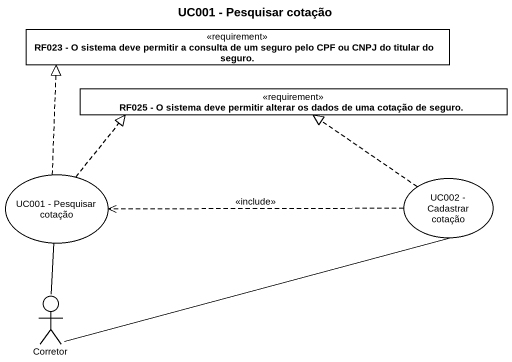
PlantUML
@startuml
title UC001 - Pesquisar cotação
allowmixing
hide circle
hide empty members
class "RF023 - O sistema deve permitir a consulta de um seguro pelo CPF ou CNPJ do titular do seguro." as RF023_O_sistema_deve <<requirement>>
class "RF025 - O sistema deve permitir alterar os dados de uma cotação de seguro." as RF025_O_sistema_deve <<requirement>>
usecase "UC001 - Pesquisar cotação" as UC001_Pesquisar_cotação
usecase "UC002 - Cadastrar cotação" as UC002_Cadastrar_cotação
actor Corretor
UC001_Pesquisar_cotação .up.|> RF023_O_sistema_deve
UC001_Pesquisar_cotação .right.|> RF025_O_sistema_deve
UC002_Cadastrar_cotação .up.|> RF025_O_sistema_deve
UC002_Cadastrar_cotação .left.> UC001_Pesquisar_cotação : <<include>>
Corretor -up- UC001_Pesquisar_cotação
Corretor -right- UC002_Cadastrar_cotação
@enduml
